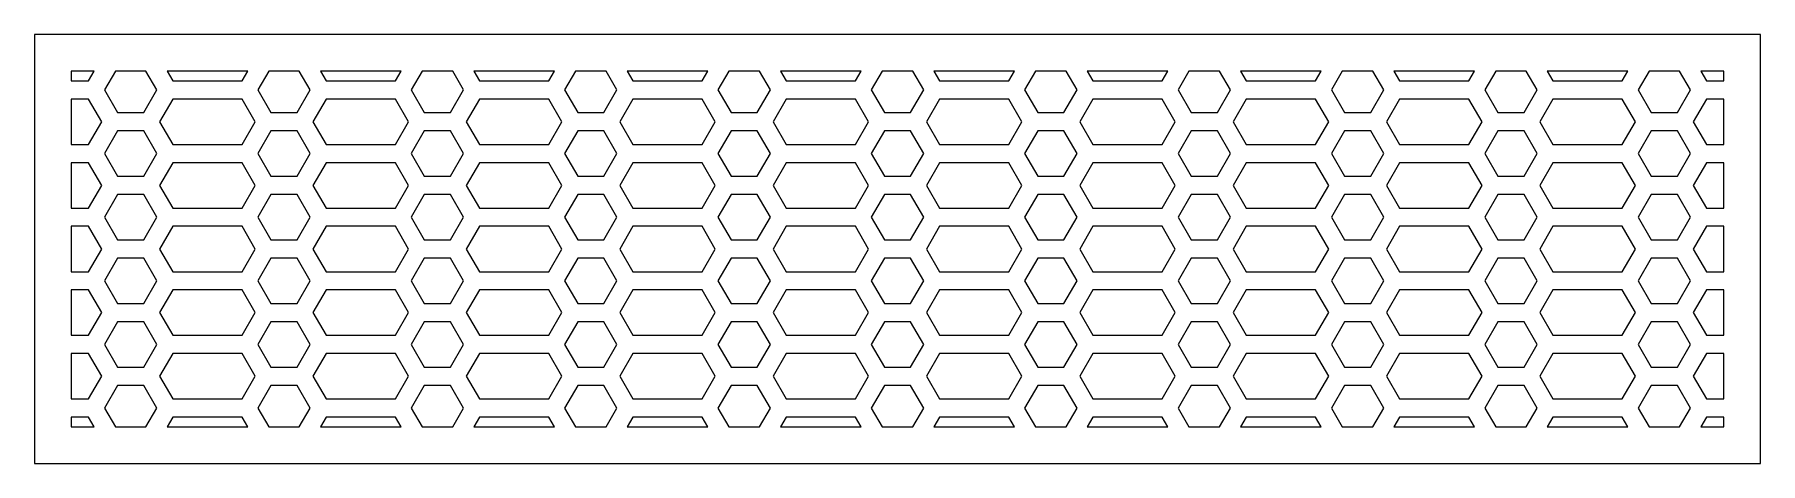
# Model space of a CAD drawing. Extents: x 341 to 1286, y 537 to 772.
import ezdxf

# ---------------------------------------------------------------- set-up
doc = ezdxf.new("R2010")
doc.units = 0
doc.layers.add('LAYER_05', color=7, linetype='CONTINUOUS')

msp = doc.modelspace()

# ---------------------------------------------------------------- linework, layer by layer
at = {"layer": 'LAYER_05'}
for points in [[(340.84, 536.75), (1285.84, 536.75), (1285.84, 771.75), (340.84, 771.75)], [(360.84, 746.38), (370.48, 746.38), (373.58, 751.75), (360.84, 751.75)], [(385.13, 751.75), (379.14, 741.38), (386.31, 728.95), (400.66, 728.95), (407.84, 741.38), (401.85, 751.75)], [(413.39, 751.75), (416.5, 746.38), (454.45, 746.38), (457.55, 751.75)], [(469.1, 751.75), (463.11, 741.38), (470.28, 728.95), (484.63, 728.95), (491.81, 741.38), (485.82, 751.75)], [(497.36, 751.75), (500.47, 746.38), (538.42, 746.38), (541.52, 751.75)], [(553.07, 751.75), (547.08, 741.38), (554.25, 728.95), (568.6, 728.95), (575.78, 741.38), (569.79, 751.75)], [(581.34, 751.75), (584.44, 746.38), (622.39, 746.38), (625.49, 751.75)], [(637.04, 751.75), (631.05, 741.38), (638.23, 728.95), (652.57, 728.95), (659.75, 741.38), (653.76, 751.75)], [(665.31, 751.75), (668.41, 746.38), (706.36, 746.38), (709.46, 751.75)], [(721.01, 751.75), (715.02, 741.38), (722.2, 728.95), (736.54, 728.95), (743.72, 741.38), (737.73, 751.75)], [(749.28, 751.75), (752.38, 746.38), (790.33, 746.38), (793.43, 751.75)], [(804.98, 751.75), (798.99, 741.38), (806.17, 728.95), (820.51, 728.95), (827.69, 741.38), (821.7, 751.75)], [(833.25, 751.75), (836.35, 746.38), (874.3, 746.38), (877.41, 751.75)], [(888.95, 751.75), (882.96, 741.38), (890.14, 728.95), (904.49, 728.95), (911.66, 741.38), (905.67, 751.75)], [(917.22, 751.75), (920.32, 746.38), (958.27, 746.38), (961.38, 751.75)], [(972.92, 751.75), (966.93, 741.38), (974.11, 728.95), (988.46, 728.95), (995.63, 741.38), (989.64, 751.75)], [(1001.19, 751.75), (1004.29, 746.38), (1042.24, 746.38), (1045.35, 751.75)], [(1056.89, 751.75), (1050.91, 741.38), (1058.08, 728.95), (1072.43, 728.95), (1079.6, 741.38), (1073.61, 751.75)], [(1085.16, 751.75), (1088.26, 746.38), (1126.22, 746.38), (1129.32, 751.75)], [(1140.86, 751.75), (1134.88, 741.38), (1142.05, 728.95), (1156.4, 728.95), (1163.57, 741.38), (1157.58, 751.75)], [(1169.13, 751.75), (1172.23, 746.38), (1210.19, 746.38), (1213.29, 751.75)], [(1224.83, 751.75), (1218.85, 741.38), (1226.02, 728.95), (1240.37, 728.95), (1247.54, 741.38), (1241.55, 751.75)], [(1265.84, 746.38), (1265.84, 751.75), (1253.1, 751.75), (1256.2, 746.38)], [(360.84, 711.53), (370.48, 711.53), (377.65, 723.95), (370.48, 736.38), (360.84, 736.38)], [(416.5, 736.38), (409.32, 723.95), (416.5, 711.53), (454.45, 711.53), (461.62, 723.95), (454.45, 736.38)], [(500.47, 736.38), (493.29, 723.95), (500.47, 711.53), (538.42, 711.53), (545.59, 723.95), (538.42, 736.38)], [(584.44, 736.38), (577.26, 723.95), (584.44, 711.53), (622.39, 711.53), (629.57, 723.95), (622.39, 736.38)], [(668.41, 736.38), (661.23, 723.95), (668.41, 711.53), (706.36, 711.53), (713.54, 723.95), (706.36, 736.38)], [(752.38, 736.38), (745.2, 723.95), (752.38, 711.53), (790.33, 711.53), (797.51, 723.95), (790.33, 736.38)], [(836.35, 736.38), (829.18, 723.95), (836.35, 711.53), (874.3, 711.53), (881.48, 723.95), (874.3, 736.38)], [(920.32, 736.38), (913.15, 723.95), (920.32, 711.53), (958.27, 711.53), (965.45, 723.95), (958.27, 736.38)], [(1004.29, 736.38), (997.12, 723.95), (1004.29, 711.53), (1042.24, 711.53), (1049.42, 723.95), (1042.24, 736.38)], [(1088.26, 736.38), (1081.09, 723.95), (1088.26, 711.53), (1126.22, 711.53), (1133.39, 723.95), (1126.22, 736.38)], [(1172.23, 736.38), (1165.06, 723.95), (1172.23, 711.53), (1210.19, 711.53), (1217.36, 723.95), (1210.19, 736.38)], [(1265.84, 736.38), (1256.2, 736.38), (1249.03, 723.95), (1256.2, 711.53), (1265.84, 711.53)], [(379.14, 706.53), (386.31, 694.1), (400.66, 694.1), (407.84, 706.53), (400.66, 718.95), (386.31, 718.95)], [(463.11, 706.53), (470.28, 694.1), (484.63, 694.1), (491.81, 706.53), (484.63, 718.95), (470.28, 718.95)], [(547.08, 706.53), (554.25, 694.1), (568.6, 694.1), (575.78, 706.53), (568.6, 718.95), (554.25, 718.95)], [(631.05, 706.53), (638.23, 694.1), (652.57, 694.1), (659.75, 706.53), (652.57, 718.95), (638.23, 718.95)], [(715.02, 706.53), (722.2, 694.1), (736.54, 694.1), (743.72, 706.53), (736.54, 718.95), (722.2, 718.95)], [(798.99, 706.53), (806.17, 694.1), (820.51, 694.1), (827.69, 706.53), (820.51, 718.95), (806.17, 718.95)], [(882.96, 706.53), (890.14, 694.1), (904.49, 694.1), (911.66, 706.53), (904.49, 718.95), (890.14, 718.95)], [(966.93, 706.53), (974.11, 694.1), (988.46, 694.1), (995.63, 706.53), (988.46, 718.95), (974.11, 718.95)], [(1050.91, 706.53), (1058.08, 694.1), (1072.43, 694.1), (1079.6, 706.53), (1072.43, 718.95), (1058.08, 718.95)], [(1134.88, 706.53), (1142.05, 694.1), (1156.4, 694.1), (1163.57, 706.53), (1156.4, 718.95), (1142.05, 718.95)], [(1218.85, 706.53), (1226.02, 694.1), (1240.37, 694.1), (1247.54, 706.53), (1240.37, 718.95), (1226.02, 718.95)], [(360.84, 676.68), (370.48, 676.68), (377.65, 689.1), (370.48, 701.53), (360.84, 701.53)], [(416.5, 701.53), (409.32, 689.1), (416.5, 676.68), (454.45, 676.68), (461.62, 689.1), (454.45, 701.53)], [(500.47, 701.53), (493.29, 689.1), (500.47, 676.68), (538.42, 676.68), (545.59, 689.1), (538.42, 701.53)], [(584.44, 701.53), (577.26, 689.1), (584.44, 676.68), (622.39, 676.68), (629.57, 689.1), (622.39, 701.53)], [(668.41, 701.53), (661.23, 689.1), (668.41, 676.68), (706.36, 676.68), (713.54, 689.1), (706.36, 701.53)], [(752.38, 701.53), (745.2, 689.1), (752.38, 676.68), (790.33, 676.68), (797.51, 689.1), (790.33, 701.53)], [(836.35, 701.53), (829.18, 689.1), (836.35, 676.68), (874.3, 676.68), (881.48, 689.1), (874.3, 701.53)], [(920.32, 701.53), (913.15, 689.1), (920.32, 676.68), (958.27, 676.68), (965.45, 689.1), (958.27, 701.53)], [(1004.29, 701.53), (997.12, 689.1), (1004.29, 676.68), (1042.24, 676.68), (1049.42, 689.1), (1042.24, 701.53)], [(1088.26, 701.53), (1081.09, 689.1), (1088.26, 676.68), (1126.22, 676.68), (1133.39, 689.1), (1126.22, 701.53)], [(1172.23, 701.53), (1165.06, 689.1), (1172.23, 676.68), (1210.19, 676.68), (1217.36, 689.1), (1210.19, 701.53)], [(1265.84, 701.53), (1256.2, 701.53), (1249.03, 689.1), (1256.2, 676.68), (1265.84, 676.68)], [(379.14, 671.68), (386.31, 659.25), (400.66, 659.25), (407.84, 671.68), (400.66, 684.1), (386.31, 684.1)], [(463.11, 671.68), (470.28, 659.25), (484.63, 659.25), (491.81, 671.68), (484.63, 684.1), (470.28, 684.1)], [(547.08, 671.68), (554.25, 659.25), (568.6, 659.25), (575.78, 671.68), (568.6, 684.1), (554.25, 684.1)], [(631.05, 671.68), (638.23, 659.25), (652.57, 659.25), (659.75, 671.68), (652.57, 684.1), (638.23, 684.1)], [(715.02, 671.68), (722.2, 659.25), (736.54, 659.25), (743.72, 671.68), (736.54, 684.1), (722.2, 684.1)], [(798.99, 671.68), (806.17, 659.25), (820.51, 659.25), (827.69, 671.68), (820.51, 684.1), (806.17, 684.1)], [(882.96, 671.68), (890.14, 659.25), (904.49, 659.25), (911.66, 671.68), (904.49, 684.1), (890.14, 684.1)], [(966.93, 671.68), (974.11, 659.25), (988.46, 659.25), (995.63, 671.68), (988.46, 684.1), (974.11, 684.1)], [(1050.91, 671.68), (1058.08, 659.25), (1072.43, 659.25), (1079.6, 671.68), (1072.43, 684.1), (1058.08, 684.1)], [(1134.88, 671.68), (1142.05, 659.25), (1156.4, 659.25), (1163.57, 671.68), (1156.4, 684.1), (1142.05, 684.1)], [(1218.85, 671.68), (1226.02, 659.25), (1240.37, 659.25), (1247.54, 671.68), (1240.37, 684.1), (1226.02, 684.1)], [(360.84, 641.83), (370.48, 641.83), (377.65, 654.25), (370.48, 666.68), (360.84, 666.68)], [(416.5, 666.68), (409.32, 654.25), (416.5, 641.83), (454.45, 641.83), (461.62, 654.25), (454.45, 666.68)], [(500.47, 666.68), (493.29, 654.25), (500.47, 641.83), (538.42, 641.83), (545.59, 654.25), (538.42, 666.68)], [(584.44, 666.68), (577.26, 654.25), (584.44, 641.83), (622.39, 641.83), (629.57, 654.25), (622.39, 666.68)], [(668.41, 666.68), (661.23, 654.25), (668.41, 641.83), (706.36, 641.83), (713.54, 654.25), (706.36, 666.68)], [(752.38, 666.68), (745.2, 654.25), (752.38, 641.83), (790.33, 641.83), (797.51, 654.25), (790.33, 666.68)], [(836.35, 666.68), (829.18, 654.25), (836.35, 641.83), (874.3, 641.83), (881.48, 654.25), (874.3, 666.68)], [(920.32, 666.68), (913.15, 654.25), (920.32, 641.83), (958.27, 641.83), (965.45, 654.25), (958.27, 666.68)], [(1004.29, 666.68), (997.12, 654.25), (1004.29, 641.83), (1042.24, 641.83), (1049.42, 654.25), (1042.24, 666.68)], [(1088.26, 666.68), (1081.09, 654.25), (1088.26, 641.83), (1126.22, 641.83), (1133.39, 654.25), (1126.22, 666.68)], [(1172.23, 666.68), (1165.06, 654.25), (1172.23, 641.83), (1210.19, 641.83), (1217.36, 654.25), (1210.19, 666.68)], [(1265.84, 666.68), (1256.2, 666.68), (1249.03, 654.25), (1256.2, 641.83), (1265.84, 641.83)], [(379.14, 636.83), (386.31, 624.4), (400.66, 624.4), (407.84, 636.83), (400.66, 649.25), (386.31, 649.25)], [(463.11, 636.83), (470.28, 624.4), (484.63, 624.4), (491.81, 636.83), (484.63, 649.25), (470.28, 649.25)], [(547.08, 636.83), (554.25, 624.4), (568.6, 624.4), (575.78, 636.83), (568.6, 649.25), (554.25, 649.25)], [(631.05, 636.83), (638.23, 624.4), (652.57, 624.4), (659.75, 636.83), (652.57, 649.25), (638.23, 649.25)], [(715.02, 636.83), (722.2, 624.4), (736.54, 624.4), (743.72, 636.83), (736.54, 649.25), (722.2, 649.25)], [(798.99, 636.83), (806.17, 624.4), (820.51, 624.4), (827.69, 636.83), (820.51, 649.25), (806.17, 649.25)], [(882.96, 636.83), (890.14, 624.4), (904.49, 624.4), (911.66, 636.83), (904.49, 649.25), (890.14, 649.25)], [(966.93, 636.83), (974.11, 624.4), (988.46, 624.4), (995.63, 636.83), (988.46, 649.25), (974.11, 649.25)], [(1050.91, 636.83), (1058.08, 624.4), (1072.43, 624.4), (1079.6, 636.83), (1072.43, 649.25), (1058.08, 649.25)], [(1134.88, 636.83), (1142.05, 624.4), (1156.4, 624.4), (1163.57, 636.83), (1156.4, 649.25), (1142.05, 649.25)], [(1218.85, 636.83), (1226.02, 624.4), (1240.37, 624.4), (1247.54, 636.83), (1240.37, 649.25), (1226.02, 649.25)], [(360.84, 606.97), (370.48, 606.97), (377.65, 619.4), (370.48, 631.83), (360.84, 631.83)], [(416.5, 631.83), (409.32, 619.4), (416.5, 606.97), (454.45, 606.97), (461.62, 619.4), (454.45, 631.83)], [(500.47, 631.83), (493.29, 619.4), (500.47, 606.97), (538.42, 606.97), (545.59, 619.4), (538.42, 631.83)], [(584.44, 631.83), (577.26, 619.4), (584.44, 606.97), (622.39, 606.97), (629.57, 619.4), (622.39, 631.83)], [(668.41, 631.83), (661.23, 619.4), (668.41, 606.97), (706.36, 606.97), (713.54, 619.4), (706.36, 631.83)], [(752.38, 631.83), (745.2, 619.4), (752.38, 606.97), (790.33, 606.97), (797.51, 619.4), (790.33, 631.83)], [(836.35, 631.83), (829.18, 619.4), (836.35, 606.97), (874.3, 606.97), (881.48, 619.4), (874.3, 631.83)], [(920.32, 631.83), (913.15, 619.4), (920.32, 606.97), (958.27, 606.97), (965.45, 619.4), (958.27, 631.83)], [(1004.29, 631.83), (997.12, 619.4), (1004.29, 606.97), (1042.24, 606.97), (1049.42, 619.4), (1042.24, 631.83)], [(1088.26, 631.83), (1081.09, 619.4), (1088.26, 606.97), (1126.22, 606.97), (1133.39, 619.4), (1126.22, 631.83)], [(1172.23, 631.83), (1165.06, 619.4), (1172.23, 606.97), (1210.19, 606.97), (1217.36, 619.4), (1210.19, 631.83)], [(1265.84, 631.83), (1256.2, 631.83), (1249.03, 619.4), (1256.2, 606.97), (1265.84, 606.97)], [(379.14, 601.97), (386.31, 589.55), (400.66, 589.55), (407.84, 601.97), (400.66, 614.4), (386.31, 614.4)], [(463.11, 601.97), (470.28, 589.55), (484.63, 589.55), (491.81, 601.97), (484.63, 614.4), (470.28, 614.4)], [(547.08, 601.97), (554.25, 589.55), (568.6, 589.55), (575.78, 601.97), (568.6, 614.4), (554.25, 614.4)], [(631.05, 601.97), (638.23, 589.55), (652.57, 589.55), (659.75, 601.97), (652.57, 614.4), (638.23, 614.4)], [(715.02, 601.97), (722.2, 589.55), (736.54, 589.55), (743.72, 601.97), (736.54, 614.4), (722.2, 614.4)], [(798.99, 601.97), (806.17, 589.55), (820.51, 589.55), (827.69, 601.97), (820.51, 614.4), (806.17, 614.4)], [(882.96, 601.97), (890.14, 589.55), (904.49, 589.55), (911.66, 601.97), (904.49, 614.4), (890.14, 614.4)], [(966.93, 601.97), (974.11, 589.55), (988.46, 589.55), (995.63, 601.97), (988.46, 614.4), (974.11, 614.4)], [(1050.91, 601.97), (1058.08, 589.55), (1072.43, 589.55), (1079.6, 601.97), (1072.43, 614.4), (1058.08, 614.4)], [(1134.88, 601.97), (1142.05, 589.55), (1156.4, 589.55), (1163.57, 601.97), (1156.4, 614.4), (1142.05, 614.4)], [(1218.85, 601.97), (1226.02, 589.55), (1240.37, 589.55), (1247.54, 601.97), (1240.37, 614.4), (1226.02, 614.4)], [(360.84, 572.12), (370.48, 572.12), (377.65, 584.55), (370.48, 596.97), (360.84, 596.97)], [(416.5, 596.97), (409.32, 584.55), (416.5, 572.12), (454.45, 572.12), (461.62, 584.55), (454.45, 596.97)], [(500.47, 596.97), (493.29, 584.55), (500.47, 572.12), (538.42, 572.12), (545.59, 584.55), (538.42, 596.97)], [(584.44, 596.97), (577.26, 584.55), (584.44, 572.12), (622.39, 572.12), (629.57, 584.55), (622.39, 596.97)], [(668.41, 596.97), (661.23, 584.55), (668.41, 572.12), (706.36, 572.12), (713.54, 584.55), (706.36, 596.97)], [(752.38, 596.97), (745.2, 584.55), (752.38, 572.12), (790.33, 572.12), (797.51, 584.55), (790.33, 596.97)], [(836.35, 596.97), (829.18, 584.55), (836.35, 572.12), (874.3, 572.12), (881.48, 584.55), (874.3, 596.97)], [(920.32, 596.97), (913.15, 584.55), (920.32, 572.12), (958.27, 572.12), (965.45, 584.55), (958.27, 596.97)], [(1004.29, 596.97), (997.12, 584.55), (1004.29, 572.12), (1042.24, 572.12), (1049.42, 584.55), (1042.24, 596.97)], [(1088.26, 596.97), (1081.09, 584.55), (1088.26, 572.12), (1126.22, 572.12), (1133.39, 584.55), (1126.22, 596.97)], [(1172.23, 596.97), (1165.06, 584.55), (1172.23, 572.12), (1210.19, 572.12), (1217.36, 584.55), (1210.19, 596.97)], [(1265.84, 596.97), (1256.2, 596.97), (1249.03, 584.55), (1256.2, 572.12), (1265.84, 572.12)], [(401.85, 556.75), (407.84, 567.12), (400.66, 579.55), (386.31, 579.55), (379.14, 567.12), (385.13, 556.75)], [(485.82, 556.75), (491.81, 567.12), (484.63, 579.55), (470.28, 579.55), (463.11, 567.12), (469.1, 556.75)], [(569.79, 556.75), (575.78, 567.12), (568.6, 579.55), (554.25, 579.55), (547.08, 567.12), (553.07, 556.75)], [(653.76, 556.75), (659.75, 567.12), (652.57, 579.55), (638.23, 579.55), (631.05, 567.12), (637.04, 556.75)], [(737.73, 556.75), (743.72, 567.12), (736.54, 579.55), (722.2, 579.55), (715.02, 567.12), (721.01, 556.75)], [(821.7, 556.75), (827.69, 567.12), (820.51, 579.55), (806.17, 579.55), (798.99, 567.12), (804.98, 556.75)], [(905.67, 556.75), (911.66, 567.12), (904.49, 579.55), (890.14, 579.55), (882.96, 567.12), (888.95, 556.75)], [(989.64, 556.75), (995.63, 567.12), (988.46, 579.55), (974.11, 579.55), (966.93, 567.12), (972.92, 556.75)], [(1073.61, 556.75), (1079.6, 567.12), (1072.43, 579.55), (1058.08, 579.55), (1050.91, 567.12), (1056.89, 556.75)], [(1157.58, 556.75), (1163.57, 567.12), (1156.4, 579.55), (1142.05, 579.55), (1134.88, 567.12), (1140.86, 556.75)], [(1241.55, 556.75), (1247.54, 567.12), (1240.37, 579.55), (1226.02, 579.55), (1218.85, 567.12), (1224.83, 556.75)], [(360.84, 562.12), (360.84, 556.75), (373.58, 556.75), (370.48, 562.12)], [(457.55, 556.75), (454.45, 562.12), (416.5, 562.12), (413.39, 556.75)], [(541.52, 556.75), (538.42, 562.12), (500.47, 562.12), (497.36, 556.75)], [(625.49, 556.75), (622.39, 562.12), (584.44, 562.12), (581.34, 556.75)], [(709.46, 556.75), (706.36, 562.12), (668.41, 562.12), (665.31, 556.75)], [(793.43, 556.75), (790.33, 562.12), (752.38, 562.12), (749.28, 556.75)], [(877.41, 556.75), (874.3, 562.12), (836.35, 562.12), (833.25, 556.75)], [(961.38, 556.75), (958.27, 562.12), (920.32, 562.12), (917.22, 556.75)], [(1045.35, 556.75), (1042.24, 562.12), (1004.29, 562.12), (1001.19, 556.75)], [(1129.32, 556.75), (1126.22, 562.12), (1088.26, 562.12), (1085.16, 556.75)], [(1213.29, 556.75), (1210.19, 562.12), (1172.23, 562.12), (1169.13, 556.75)], [(1253.1, 556.75), (1265.84, 556.75), (1265.84, 562.12), (1256.2, 562.12)]]:
    msp.add_lwpolyline(points, close=True, dxfattribs=at)

doc.saveas('drawing.dxf')
